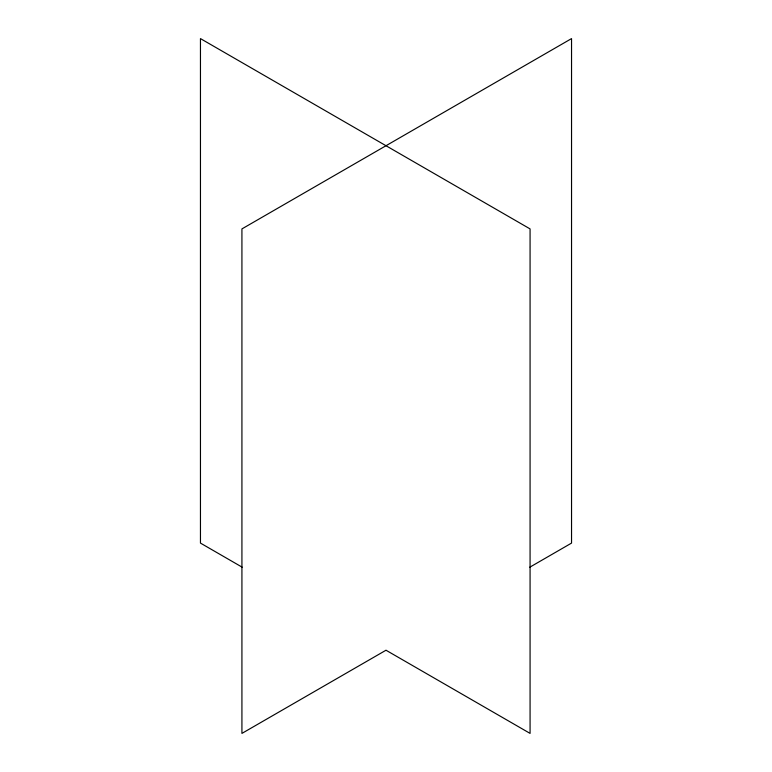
<?xml version="1.0" encoding="UTF-8"?>
<svg xmlns="http://www.w3.org/2000/svg" width="772" height="772" viewBox="0 0 772 772"><rect width="100%" height="100%" fill="white"/><g stroke="black" fill="none" stroke-linecap="round" stroke-linejoin="round"><path stroke-width="1.16" d="M385.875 650.294L241.925 733.4L241.925 228.908L571.541 38.6L571.541 543.092L529.824 567.188M242.176 567.188L200.459 543.092L200.459 38.6L530.074 228.908L530.074 733.4L386.125 650.294"/></g></svg>
